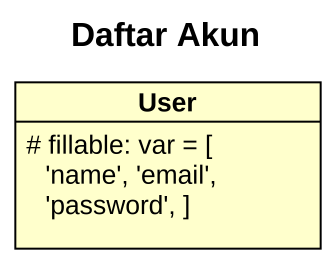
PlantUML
@startuml
title Daftar Akun
hide circle
hide empty members
skinparam classAttributeIconSize 0
class User {
  # fillable: var = [ 'name', 'email', 'password', ]
}
@enduml
